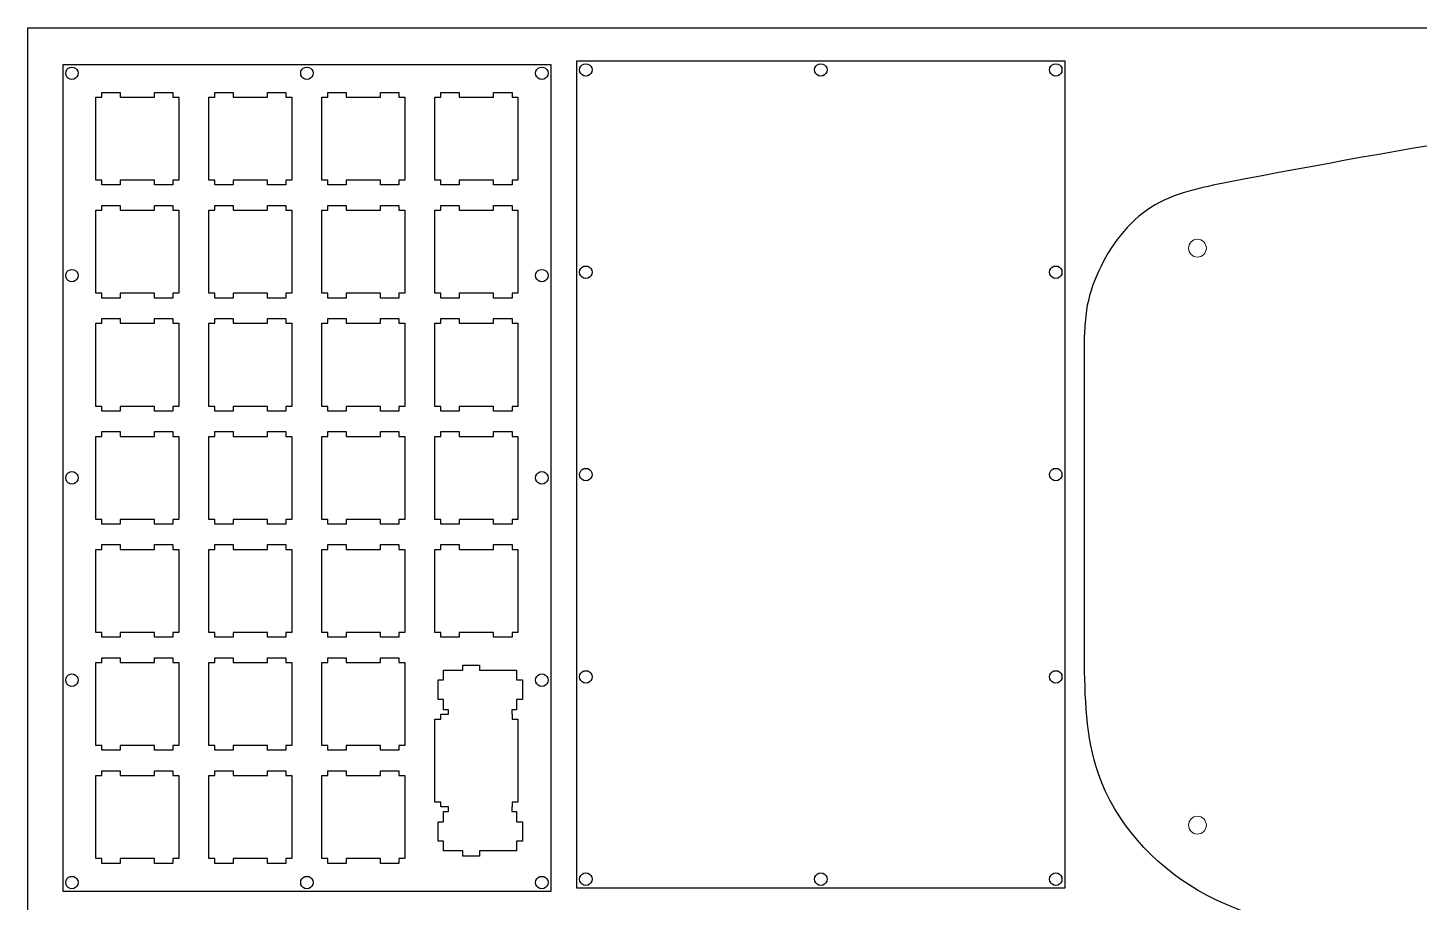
# Model space of a CAD drawing. Header units: inches. Extents: x 976 to 1475, y 93 to 492.
# Drawn here: x 976.4 to 1210.9, y 345.2 to 492.5 of the extents above; entities that cross this region are included whole.
import ezdxf

# ---------------------------------------------------------------- set-up
doc = ezdxf.new("R2010")
doc.units = ezdxf.units.IN
doc.header["$MEASUREMENT"] = 0

msp = doc.modelspace()

# ---------------------------------------------------------------- linework, layer by layer
at = {"color": 0}
for p, q in [((982.33, 346.96), (982.33, 486.31)), ((982.33, 486.31), (1064.53, 486.31)), ((982.98, 485.43), (983.21, 485.66)), ((983.21, 485.66), (983.51, 485.81)), ((983.51, 485.81), (983.83, 485.86)), ((983.83, 485.86), (984.15, 485.81)), ((984.15, 485.81), (984.45, 485.66)), ((984.45, 485.66), (984.68, 485.43)), ((1022.58, 485.43), (1022.81, 485.66)), ((1022.81, 485.66), (1023.11, 485.81)), ((1023.11, 485.81), (1023.43, 485.86)), ((1023.43, 485.86), (1023.75, 485.81)), ((1023.75, 485.81), (1024.05, 485.66)), ((1024.05, 485.66), (1024.28, 485.43)), ((1062.18, 485.43), (1062.41, 485.66)), ((1062.41, 485.66), (1062.71, 485.81)), ((1062.71, 485.81), (1063.03, 485.86)), ((1063.03, 485.86), (1063.35, 485.81)), ((1063.35, 485.81), (1063.65, 485.66)), ((1063.65, 485.66), (1063.88, 485.43)), ((1064.53, 486.31), (1064.53, 346.96)), ((1068.95, 347.53), (1068.95, 486.88)), ((1068.95, 486.88), (1151.15, 486.88)), ((1069.4, 485.38), (1069.46, 485.7)), ((1069.46, 485.7), (1069.6, 485.99)), ((1069.6, 485.99), (1069.84, 486.22)), ((1069.84, 486.22), (1070.13, 486.37)), ((1070.13, 486.37), (1070.46, 486.42)), ((1070.46, 486.42), (1070.78, 486.37)), ((1070.78, 486.37), (1071.07, 486.22)), ((1071.07, 486.22), (1071.3, 485.99)), ((1071.3, 485.99), (1071.45, 485.7)), ((1071.45, 485.7), (1071.5, 485.38)), ((1109, 485.38), (1109.06, 485.7)), ((1109.06, 485.7), (1109.21, 485.99)), ((1109.21, 485.99), (1109.44, 486.22)), ((1109.44, 486.22), (1109.73, 486.37)), ((1109.73, 486.37), (1110.05, 486.42)), ((1110.05, 486.42), (1110.38, 486.37)), ((1110.38, 486.37), (1110.67, 486.22)), ((1110.67, 486.22), (1110.9, 485.99)), ((1110.9, 485.99), (1111.05, 485.7)), ((1111.05, 485.7), (1111.1, 485.38)), ((1148.6, 485.38), (1148.66, 485.7)), ((1148.66, 485.7), (1148.8, 485.99)), ((1148.8, 485.99), (1149.04, 486.22)), ((1149.04, 486.22), (1149.33, 486.37)), ((1149.33, 486.37), (1149.65, 486.42)), ((1149.65, 486.42), (1149.98, 486.37)), ((1149.98, 486.37), (1150.27, 486.22)), ((1150.27, 486.22), (1150.5, 485.99)), ((1150.5, 485.99), (1150.65, 485.7)), ((1150.65, 485.7), (1150.7, 485.38)), ((1151.15, 486.88), (1151.15, 347.53)), ((982.78, 484.81), (982.83, 485.14)), ((982.83, 484.49), (982.78, 484.81)), ((982.83, 485.14), (982.98, 485.43)), ((982.98, 484.19), (982.83, 484.49)), ((983.21, 483.96), (982.98, 484.19)), ((983.51, 483.81), (983.21, 483.96)), ((983.83, 483.76), (983.51, 483.81)), ((984.15, 483.81), (983.83, 483.76)), ((984.45, 483.96), (984.15, 483.81)), ((984.68, 484.19), (984.45, 483.96)), ((984.68, 485.43), (984.83, 485.14)), ((984.83, 484.49), (984.68, 484.19)), ((984.83, 485.14), (984.88, 484.81)), ((984.88, 484.81), (984.83, 484.49)), ((1022.38, 484.81), (1022.43, 485.14)), ((1022.43, 484.49), (1022.38, 484.81)), ((1022.43, 485.14), (1022.58, 485.43)), ((1022.58, 484.19), (1022.43, 484.49)), ((1022.81, 483.96), (1022.58, 484.19)), ((1023.11, 483.81), (1022.81, 483.96)), ((1023.43, 483.76), (1023.11, 483.81)), ((1023.75, 483.81), (1023.43, 483.76)), ((1024.05, 483.96), (1023.75, 483.81)), ((1024.28, 484.19), (1024.05, 483.96)), ((1024.28, 485.43), (1024.43, 485.14)), ((1024.43, 484.49), (1024.28, 484.19)), ((1024.43, 485.14), (1024.48, 484.81)), ((1024.48, 484.81), (1024.43, 484.49)), ((1061.98, 484.81), (1062.03, 485.14)), ((1062.03, 484.49), (1061.98, 484.81)), ((1062.03, 485.14), (1062.18, 485.43)), ((1062.18, 484.19), (1062.03, 484.49)), ((1062.41, 483.96), (1062.18, 484.19)), ((1062.71, 483.81), (1062.41, 483.96)), ((1063.03, 483.76), (1062.71, 483.81)), ((1063.35, 483.81), (1063.03, 483.76)), ((1063.65, 483.96), (1063.35, 483.81)), ((1063.88, 484.19), (1063.65, 483.96)), ((1063.88, 485.43), (1064.03, 485.14)), ((1064.03, 484.49), (1063.88, 484.19)), ((1064.03, 485.14), (1064.08, 484.81)), ((1064.08, 484.81), (1064.03, 484.49)), ((1069.46, 485.05), (1069.4, 485.38)), ((1069.6, 484.76), (1069.46, 485.05)), ((1069.84, 484.53), (1069.6, 484.76)), ((1070.13, 484.38), (1069.84, 484.53)), ((1070.46, 484.33), (1070.13, 484.38)), ((1070.78, 484.38), (1070.46, 484.33)), ((1071.07, 484.53), (1070.78, 484.38)), ((1071.3, 484.76), (1071.07, 484.53)), ((1071.45, 485.05), (1071.3, 484.76)), ((1071.5, 485.38), (1071.45, 485.05)), ((1109.06, 485.05), (1109, 485.38)), ((1109.21, 484.76), (1109.06, 485.05)), ((1109.44, 484.53), (1109.21, 484.76)), ((1109.73, 484.38), (1109.44, 484.53)), ((1110.05, 484.33), (1109.73, 484.38)), ((1110.38, 484.38), (1110.05, 484.33)), ((1110.67, 484.53), (1110.38, 484.38)), ((1110.9, 484.76), (1110.67, 484.53)), ((1111.05, 485.05), (1110.9, 484.76)), ((1111.1, 485.38), (1111.05, 485.05)), ((1148.66, 485.05), (1148.6, 485.38)), ((1148.8, 484.76), (1148.66, 485.05)), ((1149.04, 484.53), (1148.8, 484.76)), ((1149.33, 484.38), (1149.04, 484.53)), ((1149.65, 484.33), (1149.33, 484.38)), ((1149.98, 484.38), (1149.65, 484.33)), ((1150.27, 484.53), (1149.98, 484.38)), ((1150.5, 484.76), (1150.27, 484.53)), ((1150.65, 485.05), (1150.5, 484.76)), ((1150.7, 485.38), (1150.65, 485.05)), ((987.85, 466.79), (987.85, 480.79)), ((987.85, 480.79), (988.85, 480.79)), ((988.85, 480.79), (988.85, 481.59)), ((988.85, 481.59), (991.96, 481.59)), ((991.96, 481.59), (991.96, 480.79)), ((991.96, 480.79), (997.75, 480.79)), ((997.75, 480.79), (997.75, 481.59)), ((997.75, 481.59), (1000.85, 481.59)), ((1000.85, 481.59), (1000.85, 480.79)), ((1000.85, 480.79), (1001.86, 480.79)), ((1001.86, 480.79), (1001.86, 466.79)), ((1006.9, 466.79), (1006.9, 480.79)), ((1006.9, 480.79), (1007.9, 480.79)), ((1007.9, 480.79), (1007.9, 481.59)), ((1007.9, 481.59), (1011.01, 481.59)), ((1011.01, 481.59), (1011.01, 480.79)), ((1011.01, 480.79), (1016.8, 480.79)), ((1016.8, 480.79), (1016.8, 481.59)), ((1016.8, 481.59), (1019.9, 481.59)), ((1019.9, 481.59), (1019.9, 480.79)), ((1019.9, 480.79), (1020.91, 480.79)), ((1020.91, 480.79), (1020.91, 466.79)), ((1025.95, 466.79), (1025.95, 480.79)), ((1025.95, 480.79), (1026.95, 480.79)), ((1026.95, 480.79), (1026.95, 481.59)), ((1026.95, 481.59), (1030.06, 481.59)), ((1030.06, 481.59), (1030.06, 480.79)), ((1030.06, 480.79), (1035.85, 480.79)), ((1035.85, 480.79), (1035.85, 481.59)), ((1035.85, 481.59), (1038.95, 481.59)), ((1038.95, 481.59), (1038.95, 480.79)), ((1038.95, 480.79), (1039.96, 480.79)), ((1039.96, 480.79), (1039.96, 466.79)), ((1045, 466.79), (1045, 480.79)), ((1045, 480.79), (1046, 480.79)), ((1046, 480.79), (1046, 481.59)), ((1046, 481.59), (1049.11, 481.59)), ((1049.11, 481.59), (1049.11, 480.79)), ((1049.11, 480.79), (1054.9, 480.79)), ((1054.9, 480.79), (1054.9, 481.59)), ((1054.9, 481.59), (1058, 481.59)), ((1058, 481.59), (1058, 480.79)), ((1058, 480.79), (1059.01, 480.79)), ((1059.01, 480.79), (1059.01, 466.79)), ((988.85, 466.79), (987.85, 466.79)), ((988.85, 465.99), (988.85, 466.79)), ((997.75, 466.79), (991.96, 466.79)), ((991.96, 466.79), (991.96, 465.99)), ((997.75, 465.99), (997.75, 466.79)), ((1001.86, 466.79), (1000.85, 466.79)), ((1000.85, 466.79), (1000.85, 465.99)), ((1007.9, 466.79), (1006.9, 466.79)), ((1007.9, 465.99), (1007.9, 466.79)), ((1016.8, 466.79), (1011.01, 466.79)), ((1011.01, 466.79), (1011.01, 465.99)), ((1016.8, 465.99), (1016.8, 466.79)), ((1020.91, 466.79), (1019.9, 466.79)), ((1019.9, 466.79), (1019.9, 465.99)), ((1026.95, 466.79), (1025.95, 466.79)), ((1026.95, 465.99), (1026.95, 466.79)), ((1035.85, 466.79), (1030.06, 466.79)), ((1030.06, 466.79), (1030.06, 465.99)), ((1035.85, 465.99), (1035.85, 466.79)), ((1039.96, 466.79), (1038.95, 466.79)), ((1038.95, 466.79), (1038.95, 465.99)), ((1046, 466.79), (1045, 466.79)), ((1046, 465.99), (1046, 466.79)), ((1054.9, 466.79), (1049.11, 466.79)), ((1049.11, 466.79), (1049.11, 465.99)), ((1054.9, 465.99), (1054.9, 466.79)), ((1059.01, 466.79), (1058, 466.79)), ((1058, 466.79), (1058, 465.99)), ((991.96, 465.99), (988.85, 465.99)), ((1000.85, 465.99), (997.75, 465.99)), ((1011.01, 465.99), (1007.9, 465.99)), ((1019.9, 465.99), (1016.8, 465.99)), ((1030.06, 465.99), (1026.95, 465.99)), ((1038.95, 465.99), (1035.85, 465.99)), ((1049.11, 465.99), (1046, 465.99)), ((1058, 465.99), (1054.9, 465.99)), ((988.85, 461.74), (988.85, 462.54)), ((988.85, 462.54), (991.96, 462.54)), ((991.96, 462.54), (991.96, 461.74)), ((997.75, 461.74), (997.75, 462.54)), ((997.75, 462.54), (1000.85, 462.54)), ((1000.85, 462.54), (1000.85, 461.74)), ((1007.9, 461.74), (1007.9, 462.54)), ((1007.9, 462.54), (1011.01, 462.54)), ((1011.01, 462.54), (1011.01, 461.74)), ((1016.8, 461.74), (1016.8, 462.54)), ((1016.8, 462.54), (1019.9, 462.54)), ((1019.9, 462.54), (1019.9, 461.74)), ((1026.95, 461.74), (1026.95, 462.54)), ((1026.95, 462.54), (1030.06, 462.54)), ((1030.06, 462.54), (1030.06, 461.74)), ((1035.85, 461.74), (1035.85, 462.54)), ((1035.85, 462.54), (1038.95, 462.54)), ((1038.95, 462.54), (1038.95, 461.74)), ((1046, 461.74), (1046, 462.54)), ((1046, 462.54), (1049.11, 462.54)), ((1049.11, 462.54), (1049.11, 461.74)), ((1054.9, 461.74), (1054.9, 462.54)), ((1054.9, 462.54), (1058, 462.54)), ((1058, 462.54), (1058, 461.74)), ((987.85, 447.74), (987.85, 461.74)), ((987.85, 461.74), (988.85, 461.74)), ((991.96, 461.74), (997.75, 461.74)), ((1000.85, 461.74), (1001.86, 461.74)), ((1001.86, 461.74), (1001.86, 447.74)), ((1006.9, 447.74), (1006.9, 461.74)), ((1006.9, 461.74), (1007.9, 461.74)), ((1011.01, 461.74), (1016.8, 461.74)), ((1019.9, 461.74), (1020.91, 461.74)), ((1020.91, 461.74), (1020.91, 447.74)), ((1025.95, 447.74), (1025.95, 461.74)), ((1025.95, 461.74), (1026.95, 461.74)), ((1030.06, 461.74), (1035.85, 461.74)), ((1038.95, 461.74), (1039.96, 461.74)), ((1039.96, 461.74), (1039.96, 447.74)), ((1045, 447.74), (1045, 461.74)), ((1045, 461.74), (1046, 461.74)), ((1049.11, 461.74), (1054.9, 461.74)), ((1058, 461.74), (1059.01, 461.74)), ((1059.01, 461.74), (1059.01, 447.74)), ((982.78, 450.72), (982.83, 451.05)), ((982.83, 450.4), (982.78, 450.72)), ((982.83, 451.05), (982.98, 451.34)), ((982.98, 450.11), (982.83, 450.4)), ((982.98, 451.34), (983.21, 451.57)), ((983.21, 451.57), (983.51, 451.72)), ((983.51, 451.72), (983.83, 451.77)), ((983.83, 451.77), (984.15, 451.72)), ((984.15, 451.72), (984.45, 451.57)), ((984.45, 451.57), (984.68, 451.34)), ((984.68, 451.34), (984.83, 451.05)), ((984.83, 450.4), (984.68, 450.11)), ((984.83, 451.05), (984.88, 450.72)), ((984.88, 450.72), (984.83, 450.4)), ((1061.98, 450.72), (1062.03, 451.05)), ((1062.03, 450.4), (1061.98, 450.72)), ((1062.03, 451.05), (1062.18, 451.34)), ((1062.18, 450.11), (1062.03, 450.4)), ((1062.18, 451.34), (1062.41, 451.57)), ((1062.41, 451.57), (1062.71, 451.72)), ((1062.71, 451.72), (1063.03, 451.77)), ((1063.03, 451.77), (1063.35, 451.72)), ((1063.35, 451.72), (1063.65, 451.57)), ((1063.65, 451.57), (1063.88, 451.34)), ((1063.88, 451.34), (1064.03, 451.05)), ((1064.03, 450.4), (1063.88, 450.11)), ((1064.03, 451.05), (1064.08, 450.72)), ((1064.08, 450.72), (1064.03, 450.4)), ((1069.4, 451.29), (1069.46, 451.61)), ((1069.46, 450.96), (1069.4, 451.29)), ((1069.46, 451.61), (1069.6, 451.9)), ((1069.6, 450.67), (1069.46, 450.96)), ((1069.6, 451.9), (1069.84, 452.14)), ((1069.84, 450.44), (1069.6, 450.67)), ((1069.84, 452.14), (1070.13, 452.29)), ((1070.13, 450.29), (1069.84, 450.44)), ((1070.13, 452.29), (1070.46, 452.34)), ((1070.46, 450.24), (1070.13, 450.29)), ((1070.46, 452.34), (1070.78, 452.29)), ((1070.78, 450.29), (1070.46, 450.24)), ((1070.78, 452.29), (1071.07, 452.14)), ((1071.07, 450.44), (1070.78, 450.29)), ((1071.07, 452.14), (1071.3, 451.9)), ((1071.3, 450.67), (1071.07, 450.44)), ((1071.3, 451.9), (1071.45, 451.61)), ((1071.45, 450.96), (1071.3, 450.67)), ((1071.45, 451.61), (1071.5, 451.29)), ((1071.5, 451.29), (1071.45, 450.96)), ((1148.6, 451.29), (1148.66, 451.61)), ((1148.66, 450.96), (1148.6, 451.29)), ((1148.66, 451.61), (1148.8, 451.9)), ((1148.8, 450.67), (1148.66, 450.96)), ((1148.8, 451.9), (1149.04, 452.14)), ((1149.04, 450.44), (1148.8, 450.67)), ((1149.04, 452.14), (1149.33, 452.29)), ((1149.33, 450.29), (1149.04, 450.44)), ((1149.33, 452.29), (1149.65, 452.34)), ((1149.65, 450.24), (1149.33, 450.29)), ((1149.65, 452.34), (1149.98, 452.29)), ((1149.98, 450.29), (1149.65, 450.24)), ((1149.98, 452.29), (1150.27, 452.14)), ((1150.27, 450.44), (1149.98, 450.29)), ((1150.27, 452.14), (1150.5, 451.9)), ((1150.5, 450.67), (1150.27, 450.44)), ((1150.5, 451.9), (1150.65, 451.61)), ((1150.65, 450.96), (1150.5, 450.67)), ((1150.65, 451.61), (1150.7, 451.29)), ((1150.7, 451.29), (1150.65, 450.96)), ((983.21, 449.87), (982.98, 450.11)), ((983.51, 449.73), (983.21, 449.87)), ((983.83, 449.67), (983.51, 449.73)), ((984.15, 449.73), (983.83, 449.67)), ((984.45, 449.87), (984.15, 449.73)), ((984.68, 450.11), (984.45, 449.87)), ((1062.41, 449.87), (1062.18, 450.11)), ((1062.71, 449.73), (1062.41, 449.87)), ((1063.03, 449.67), (1062.71, 449.73)), ((1063.35, 449.73), (1063.03, 449.67)), ((1063.65, 449.87), (1063.35, 449.73)), ((1063.88, 450.11), (1063.65, 449.87)), ((988.85, 447.74), (987.85, 447.74)), ((988.85, 446.94), (988.85, 447.74)), ((991.96, 446.94), (988.85, 446.94)), ((997.75, 447.74), (991.96, 447.74)), ((991.96, 447.74), (991.96, 446.94)), ((997.75, 446.94), (997.75, 447.74)), ((1000.85, 446.94), (997.75, 446.94)), ((1001.86, 447.74), (1000.85, 447.74)), ((1000.85, 447.74), (1000.85, 446.94)), ((1007.9, 447.74), (1006.9, 447.74)), ((1007.9, 446.94), (1007.9, 447.74)), ((1011.01, 446.94), (1007.9, 446.94)), ((1016.8, 447.74), (1011.01, 447.74)), ((1011.01, 447.74), (1011.01, 446.94)), ((1016.8, 446.94), (1016.8, 447.74)), ((1019.9, 446.94), (1016.8, 446.94)), ((1020.91, 447.74), (1019.9, 447.74)), ((1019.9, 447.74), (1019.9, 446.94)), ((1026.95, 447.74), (1025.95, 447.74)), ((1026.95, 446.94), (1026.95, 447.74)), ((1030.06, 446.94), (1026.95, 446.94)), ((1035.85, 447.74), (1030.06, 447.74)), ((1030.06, 447.74), (1030.06, 446.94)), ((1035.85, 446.94), (1035.85, 447.74)), ((1038.95, 446.94), (1035.85, 446.94)), ((1039.96, 447.74), (1038.95, 447.74)), ((1038.95, 447.74), (1038.95, 446.94)), ((1046, 447.74), (1045, 447.74)), ((1046, 446.94), (1046, 447.74)), ((1049.11, 446.94), (1046, 446.94)), ((1054.9, 447.74), (1049.11, 447.74)), ((1049.11, 447.74), (1049.11, 446.94)), ((1054.9, 446.94), (1054.9, 447.74)), ((1058, 446.94), (1054.9, 446.94)), ((1059.01, 447.74), (1058, 447.74)), ((1058, 447.74), (1058, 446.94)), ((988.85, 442.69), (988.85, 443.49)), ((988.85, 443.49), (991.96, 443.49)), ((991.96, 443.49), (991.96, 442.69)), ((997.75, 442.69), (997.75, 443.49)), ((997.75, 443.49), (1000.85, 443.49)), ((1000.85, 443.49), (1000.85, 442.69)), ((1007.9, 442.69), (1007.9, 443.49)), ((1007.9, 443.49), (1011.01, 443.49)), ((1011.01, 443.49), (1011.01, 442.69)), ((1016.8, 442.69), (1016.8, 443.49)), ((1016.8, 443.49), (1019.9, 443.49)), ((1019.9, 443.49), (1019.9, 442.69)), ((1026.95, 442.69), (1026.95, 443.49)), ((1026.95, 443.49), (1030.06, 443.49)), ((1030.06, 443.49), (1030.06, 442.69)), ((1035.85, 442.69), (1035.85, 443.49)), ((1035.85, 443.49), (1038.95, 443.49)), ((1038.95, 443.49), (1038.95, 442.69)), ((1046, 442.69), (1046, 443.49)), ((1046, 443.49), (1049.11, 443.49)), ((1049.11, 443.49), (1049.11, 442.69)), ((1054.9, 442.69), (1054.9, 443.49)), ((1054.9, 443.49), (1058, 443.49)), ((1058, 443.49), (1058, 442.69)), ((987.85, 428.69), (987.85, 442.69)), ((987.85, 442.69), (988.85, 442.69)), ((991.96, 442.69), (997.75, 442.69)), ((1000.85, 442.69), (1001.86, 442.69)), ((1001.86, 442.69), (1001.86, 428.69)), ((1006.9, 428.69), (1006.9, 442.69)), ((1006.9, 442.69), (1007.9, 442.69)), ((1011.01, 442.69), (1016.8, 442.69)), ((1019.9, 442.69), (1020.91, 442.69)), ((1020.91, 442.69), (1020.91, 428.69)), ((1025.95, 428.69), (1025.95, 442.69)), ((1025.95, 442.69), (1026.95, 442.69)), ((1030.06, 442.69), (1035.85, 442.69)), ((1038.95, 442.69), (1039.96, 442.69)), ((1039.96, 442.69), (1039.96, 428.69)), ((1045, 428.69), (1045, 442.69)), ((1045, 442.69), (1046, 442.69)), ((1049.11, 442.69), (1054.9, 442.69)), ((1058, 442.69), (1059.01, 442.69)), ((1059.01, 442.69), (1059.01, 428.69)), ((988.85, 428.69), (987.85, 428.69)), ((988.85, 427.89), (988.85, 428.69)), ((991.96, 427.89), (988.85, 427.89)), ((997.75, 428.69), (991.96, 428.69)), ((991.96, 428.69), (991.96, 427.89)), ((997.75, 427.89), (997.75, 428.69)), ((1000.85, 427.89), (997.75, 427.89)), ((1001.86, 428.69), (1000.85, 428.69)), ((1000.85, 428.69), (1000.85, 427.89)), ((1007.9, 428.69), (1006.9, 428.69)), ((1007.9, 427.89), (1007.9, 428.69)), ((1011.01, 427.89), (1007.9, 427.89)), ((1016.8, 428.69), (1011.01, 428.69)), ((1011.01, 428.69), (1011.01, 427.89)), ((1016.8, 427.89), (1016.8, 428.69)), ((1019.9, 427.89), (1016.8, 427.89)), ((1020.91, 428.69), (1019.9, 428.69)), ((1019.9, 428.69), (1019.9, 427.89)), ((1026.95, 428.69), (1025.95, 428.69)), ((1026.95, 427.89), (1026.95, 428.69)), ((1030.06, 427.89), (1026.95, 427.89)), ((1035.85, 428.69), (1030.06, 428.69)), ((1030.06, 428.69), (1030.06, 427.89)), ((1035.85, 427.89), (1035.85, 428.69)), ((1038.95, 427.89), (1035.85, 427.89)), ((1039.96, 428.69), (1038.95, 428.69)), ((1038.95, 428.69), (1038.95, 427.89)), ((1046, 428.69), (1045, 428.69)), ((1046, 427.89), (1046, 428.69)), ((1049.11, 427.89), (1046, 427.89)), ((1054.9, 428.69), (1049.11, 428.69)), ((1049.11, 428.69), (1049.11, 427.89)), ((1054.9, 427.89), (1054.9, 428.69)), ((1058, 427.89), (1054.9, 427.89)), ((1059.01, 428.69), (1058, 428.69)), ((1058, 428.69), (1058, 427.89)), ((987.85, 409.64), (987.85, 423.64)), ((987.85, 423.64), (988.85, 423.64)), ((988.85, 423.64), (988.85, 424.44)), ((988.85, 424.44), (991.96, 424.44)), ((991.96, 424.44), (991.96, 423.64)), ((991.96, 423.64), (997.75, 423.64)), ((997.75, 423.64), (997.75, 424.44)), ((997.75, 424.44), (1000.85, 424.44)), ((1000.85, 424.44), (1000.85, 423.64)), ((1000.85, 423.64), (1001.86, 423.64)), ((1001.86, 423.64), (1001.86, 409.64)), ((1006.9, 409.64), (1006.9, 423.64)), ((1006.9, 423.64), (1007.9, 423.64)), ((1007.9, 423.64), (1007.9, 424.44)), ((1007.9, 424.44), (1011.01, 424.44)), ((1011.01, 424.44), (1011.01, 423.64)), ((1011.01, 423.64), (1016.8, 423.64)), ((1016.8, 423.64), (1016.8, 424.44)), ((1016.8, 424.44), (1019.9, 424.44)), ((1019.9, 424.44), (1019.9, 423.64)), ((1019.9, 423.64), (1020.91, 423.64)), ((1020.91, 423.64), (1020.91, 409.64)), ((1025.95, 409.64), (1025.95, 423.64)), ((1025.95, 423.64), (1026.95, 423.64)), ((1026.95, 423.64), (1026.95, 424.44)), ((1026.95, 424.44), (1030.06, 424.44)), ((1030.06, 424.44), (1030.06, 423.64)), ((1030.06, 423.64), (1035.85, 423.64)), ((1035.85, 423.64), (1035.85, 424.44)), ((1035.85, 424.44), (1038.95, 424.44)), ((1038.95, 424.44), (1038.95, 423.64)), ((1038.95, 423.64), (1039.96, 423.64)), ((1039.96, 423.64), (1039.96, 409.64)), ((1045, 409.64), (1045, 423.64)), ((1045, 423.64), (1046, 423.64)), ((1046, 423.64), (1046, 424.44)), ((1046, 424.44), (1049.11, 424.44)), ((1049.11, 424.44), (1049.11, 423.64)), ((1049.11, 423.64), (1054.9, 423.64)), ((1054.9, 423.64), (1054.9, 424.44)), ((1054.9, 424.44), (1058, 424.44)), ((1058, 424.44), (1058, 423.64)), ((1058, 423.64), (1059.01, 423.64)), ((1059.01, 423.64), (1059.01, 409.64)), ((982.98, 417.25), (983.21, 417.49)), ((983.21, 417.49), (983.51, 417.64)), ((983.51, 417.64), (983.83, 417.69)), ((983.83, 417.69), (984.15, 417.64)), ((984.15, 417.64), (984.45, 417.49)), ((984.45, 417.49), (984.68, 417.25)), ((1062.18, 417.25), (1062.41, 417.49)), ((1062.41, 417.49), (1062.71, 417.64)), ((1062.71, 417.64), (1063.03, 417.69)), ((1063.03, 417.69), (1063.35, 417.64)), ((1063.35, 417.64), (1063.65, 417.49)), ((1063.65, 417.49), (1063.88, 417.25)), ((1069.4, 417.2), (1069.46, 417.52)), ((1069.46, 417.52), (1069.6, 417.82)), ((1069.6, 417.82), (1069.84, 418.05)), ((1069.84, 418.05), (1070.13, 418.2)), ((1070.13, 418.2), (1070.46, 418.25)), ((1070.46, 418.25), (1070.78, 418.2)), ((1070.78, 418.2), (1071.07, 418.05)), ((1071.07, 418.05), (1071.3, 417.82)), ((1071.3, 417.82), (1071.45, 417.52)), ((1071.45, 417.52), (1071.5, 417.2)), ((1148.6, 417.2), (1148.66, 417.52)), ((1148.66, 417.52), (1148.8, 417.82)), ((1148.8, 417.82), (1149.04, 418.05)), ((1149.04, 418.05), (1149.33, 418.2)), ((1149.33, 418.2), (1149.65, 418.25)), ((1149.65, 418.25), (1149.98, 418.2)), ((1149.98, 418.2), (1150.27, 418.05)), ((1150.27, 418.05), (1150.5, 417.82)), ((1150.5, 417.82), (1150.65, 417.52)), ((1150.65, 417.52), (1150.7, 417.2)), ((982.78, 416.64), (982.83, 416.96)), ((982.83, 416.31), (982.78, 416.64)), ((982.83, 416.96), (982.98, 417.25)), ((982.98, 416.02), (982.83, 416.31)), ((983.21, 415.79), (982.98, 416.02)), ((983.51, 415.64), (983.21, 415.79)), ((983.83, 415.59), (983.51, 415.64)), ((984.15, 415.64), (983.83, 415.59)), ((984.45, 415.79), (984.15, 415.64)), ((984.68, 416.02), (984.45, 415.79)), ((984.68, 417.25), (984.83, 416.96)), ((984.83, 416.31), (984.68, 416.02)), ((984.83, 416.96), (984.88, 416.64)), ((984.88, 416.64), (984.83, 416.31)), ((1061.98, 416.64), (1062.03, 416.96)), ((1062.03, 416.31), (1061.98, 416.64)), ((1062.03, 416.96), (1062.18, 417.25)), ((1062.18, 416.02), (1062.03, 416.31)), ((1062.41, 415.79), (1062.18, 416.02)), ((1062.71, 415.64), (1062.41, 415.79)), ((1063.03, 415.59), (1062.71, 415.64)), ((1063.35, 415.64), (1063.03, 415.59)), ((1063.65, 415.79), (1063.35, 415.64)), ((1063.88, 416.02), (1063.65, 415.79)), ((1063.88, 417.25), (1064.03, 416.96)), ((1064.03, 416.31), (1063.88, 416.02)), ((1064.03, 416.96), (1064.08, 416.64)), ((1064.08, 416.64), (1064.03, 416.31)), ((1069.46, 416.88), (1069.4, 417.2)), ((1069.6, 416.58), (1069.46, 416.88)), ((1069.84, 416.35), (1069.6, 416.58)), ((1070.13, 416.2), (1069.84, 416.35)), ((1070.46, 416.15), (1070.13, 416.2)), ((1070.78, 416.2), (1070.46, 416.15)), ((1071.07, 416.35), (1070.78, 416.2)), ((1071.3, 416.58), (1071.07, 416.35)), ((1071.45, 416.88), (1071.3, 416.58)), ((1071.5, 417.2), (1071.45, 416.88)), ((1148.66, 416.88), (1148.6, 417.2)), ((1148.8, 416.58), (1148.66, 416.88)), ((1149.04, 416.35), (1148.8, 416.58)), ((1149.33, 416.2), (1149.04, 416.35)), ((1149.65, 416.15), (1149.33, 416.2)), ((1149.98, 416.2), (1149.65, 416.15)), ((1150.27, 416.35), (1149.98, 416.2)), ((1150.5, 416.58), (1150.27, 416.35)), ((1150.65, 416.88), (1150.5, 416.58)), ((1150.7, 417.2), (1150.65, 416.88)), ((988.85, 409.64), (987.85, 409.64)), ((988.85, 408.84), (988.85, 409.64)), ((991.96, 408.84), (988.85, 408.84)), ((997.75, 409.64), (991.96, 409.64)), ((991.96, 409.64), (991.96, 408.84)), ((997.75, 408.84), (997.75, 409.64)), ((1000.85, 408.84), (997.75, 408.84)), ((1001.86, 409.64), (1000.85, 409.64)), ((1000.85, 409.64), (1000.85, 408.84)), ((1007.9, 409.64), (1006.9, 409.64)), ((1007.9, 408.84), (1007.9, 409.64)), ((1011.01, 408.84), (1007.9, 408.84)), ((1016.8, 409.64), (1011.01, 409.64)), ((1011.01, 409.64), (1011.01, 408.84)), ((1016.8, 408.84), (1016.8, 409.64)), ((1019.9, 408.84), (1016.8, 408.84)), ((1020.91, 409.64), (1019.9, 409.64)), ((1019.9, 409.64), (1019.9, 408.84)), ((1026.95, 409.64), (1025.95, 409.64)), ((1026.95, 408.84), (1026.95, 409.64)), ((1030.06, 408.84), (1026.95, 408.84)), ((1035.85, 409.64), (1030.06, 409.64)), ((1030.06, 409.64), (1030.06, 408.84)), ((1035.85, 408.84), (1035.85, 409.64)), ((1038.95, 408.84), (1035.85, 408.84)), ((1039.96, 409.64), (1038.95, 409.64)), ((1038.95, 409.64), (1038.95, 408.84)), ((1046, 409.64), (1045, 409.64)), ((1046, 408.84), (1046, 409.64)), ((1049.11, 408.84), (1046, 408.84)), ((1054.9, 409.64), (1049.11, 409.64)), ((1049.11, 409.64), (1049.11, 408.84)), ((1054.9, 408.84), (1054.9, 409.64)), ((1058, 408.84), (1054.9, 408.84)), ((1059.01, 409.64), (1058, 409.64)), ((1058, 409.64), (1058, 408.84)), ((987.85, 390.59), (987.85, 404.59)), ((987.85, 404.59), (988.85, 404.59)), ((988.85, 404.59), (988.85, 405.39)), ((988.85, 405.39), (991.96, 405.39)), ((991.96, 405.39), (991.96, 404.59)), ((991.96, 404.59), (997.75, 404.59)), ((997.75, 404.59), (997.75, 405.39)), ((997.75, 405.39), (1000.85, 405.39)), ((1000.85, 405.39), (1000.85, 404.59)), ((1000.85, 404.59), (1001.86, 404.59)), ((1001.86, 404.59), (1001.86, 390.59)), ((1006.9, 390.59), (1006.9, 404.59)), ((1006.9, 404.59), (1007.9, 404.59)), ((1007.9, 404.59), (1007.9, 405.39)), ((1007.9, 405.39), (1011.01, 405.39)), ((1011.01, 405.39), (1011.01, 404.59)), ((1011.01, 404.59), (1016.8, 404.59)), ((1016.8, 404.59), (1016.8, 405.39)), ((1016.8, 405.39), (1019.9, 405.39)), ((1019.9, 405.39), (1019.9, 404.59)), ((1019.9, 404.59), (1020.91, 404.59)), ((1020.91, 404.59), (1020.91, 390.59)), ((1025.95, 390.59), (1025.95, 404.59)), ((1025.95, 404.59), (1026.95, 404.59)), ((1026.95, 404.59), (1026.95, 405.39)), ((1026.95, 405.39), (1030.06, 405.39)), ((1030.06, 405.39), (1030.06, 404.59)), ((1030.06, 404.59), (1035.85, 404.59)), ((1035.85, 404.59), (1035.85, 405.39)), ((1035.85, 405.39), (1038.95, 405.39)), ((1038.95, 405.39), (1038.95, 404.59)), ((1038.95, 404.59), (1039.96, 404.59)), ((1039.96, 404.59), (1039.96, 390.59)), ((1045, 390.59), (1045, 404.59)), ((1045, 404.59), (1046, 404.59)), ((1046, 404.59), (1046, 405.39)), ((1046, 405.39), (1049.11, 405.39)), ((1049.11, 405.39), (1049.11, 404.59)), ((1049.11, 404.59), (1054.9, 404.59)), ((1054.9, 404.59), (1054.9, 405.39)), ((1054.9, 405.39), (1058, 405.39)), ((1058, 405.39), (1058, 404.59)), ((1058, 404.59), (1059.01, 404.59)), ((1059.01, 404.59), (1059.01, 390.59)), ((988.85, 390.59), (987.85, 390.59)), ((988.85, 389.79), (988.85, 390.59)), ((991.96, 389.79), (988.85, 389.79)), ((997.75, 390.59), (991.96, 390.59)), ((991.96, 390.59), (991.96, 389.79)), ((997.75, 389.79), (997.75, 390.59)), ((1000.85, 389.79), (997.75, 389.79)), ((1001.86, 390.59), (1000.85, 390.59)), ((1000.85, 390.59), (1000.85, 389.79)), ((1007.9, 390.59), (1006.9, 390.59)), ((1007.9, 389.79), (1007.9, 390.59)), ((1011.01, 389.79), (1007.9, 389.79)), ((1016.8, 390.59), (1011.01, 390.59)), ((1011.01, 390.59), (1011.01, 389.79)), ((1016.8, 389.79), (1016.8, 390.59)), ((1019.9, 389.79), (1016.8, 389.79)), ((1020.91, 390.59), (1019.9, 390.59)), ((1019.9, 390.59), (1019.9, 389.79)), ((1026.95, 390.59), (1025.95, 390.59)), ((1026.95, 389.79), (1026.95, 390.59)), ((1030.06, 389.79), (1026.95, 389.79)), ((1035.85, 390.59), (1030.06, 390.59)), ((1030.06, 390.59), (1030.06, 389.79)), ((1035.85, 389.79), (1035.85, 390.59)), ((1038.95, 389.79), (1035.85, 389.79)), ((1039.96, 390.59), (1038.95, 390.59)), ((1038.95, 390.59), (1038.95, 389.79)), ((1046, 390.59), (1045, 390.59)), ((1046, 389.79), (1046, 390.59)), ((1049.11, 389.79), (1046, 389.79)), ((1054.9, 390.59), (1049.11, 390.59)), ((1049.11, 390.59), (1049.11, 389.79)), ((1054.9, 389.79), (1054.9, 390.59)), ((1058, 389.79), (1054.9, 389.79)), ((1059.01, 390.59), (1058, 390.59)), ((1058, 390.59), (1058, 389.79)), ((987.85, 371.54), (987.85, 385.54)), ((987.85, 385.54), (988.85, 385.54)), ((988.85, 385.54), (988.85, 386.34)), ((988.85, 386.34), (991.96, 386.34)), ((991.96, 386.34), (991.96, 385.54)), ((991.96, 385.54), (997.75, 385.54)), ((997.75, 385.54), (997.75, 386.34)), ((997.75, 386.34), (1000.85, 386.34)), ((1000.85, 386.34), (1000.85, 385.54)), ((1000.85, 385.54), (1001.86, 385.54)), ((1001.86, 385.54), (1001.86, 371.54)), ((1006.9, 371.54), (1006.9, 385.54)), ((1006.9, 385.54), (1007.9, 385.54)), ((1007.9, 385.54), (1007.9, 386.34)), ((1007.9, 386.34), (1011.01, 386.34)), ((1011.01, 386.34), (1011.01, 385.54)), ((1011.01, 385.54), (1016.8, 385.54)), ((1016.8, 385.54), (1016.8, 386.34)), ((1016.8, 386.34), (1019.9, 386.34)), ((1019.9, 386.34), (1019.9, 385.54)), ((1019.9, 385.54), (1020.91, 385.54)), ((1020.91, 385.54), (1020.91, 371.54)), ((1025.95, 371.54), (1025.95, 385.54)), ((1025.95, 385.54), (1026.95, 385.54)), ((1026.95, 385.54), (1026.95, 386.34)), ((1026.95, 386.34), (1030.06, 386.34)), ((1030.06, 386.34), (1030.06, 385.54)), ((1030.06, 385.54), (1035.85, 385.54)), ((1035.85, 385.54), (1035.85, 386.34)), ((1035.85, 386.34), (1038.95, 386.34)), ((1038.95, 386.34), (1038.95, 385.54)), ((1038.95, 385.54), (1039.96, 385.54)), ((1039.96, 385.54), (1039.96, 371.54)), ((1049.7, 384.24), (1049.7, 385.11)), ((1049.7, 385.11), (1052.5, 385.11)), ((1052.5, 385.11), (1052.5, 384.24)), ((982.78, 382.55), (982.83, 382.87)), ((982.83, 382.22), (982.78, 382.55)), ((982.83, 382.87), (982.98, 383.17)), ((982.98, 383.17), (983.21, 383.4)), ((983.21, 383.4), (983.51, 383.55)), ((983.51, 383.55), (983.83, 383.6)), ((983.83, 383.6), (984.15, 383.55)), ((984.15, 383.55), (984.45, 383.4)), ((984.45, 383.4), (984.68, 383.17)), ((984.68, 383.17), (984.83, 382.87)), ((984.83, 382.87), (984.88, 382.55)), ((984.88, 382.55), (984.83, 382.22)), ((1045.55, 379.31), (1045.55, 382.61)), ((1045.55, 382.61), (1046.47, 382.61)), ((1046.47, 382.61), (1046.47, 384.24)), ((1046.47, 384.24), (1049.7, 384.24)), ((1052.5, 384.24), (1058.78, 384.24)), ((1058.78, 384.24), (1058.78, 382.61)), ((1058.78, 382.61), (1059.75, 382.61)), ((1059.75, 382.61), (1059.75, 379.31)), ((1061.98, 382.55), (1062.03, 382.87)), ((1062.03, 382.22), (1061.98, 382.55)), ((1062.03, 382.87), (1062.18, 383.17)), ((1062.18, 383.17), (1062.41, 383.4)), ((1062.41, 383.4), (1062.71, 383.55)), ((1062.71, 383.55), (1063.03, 383.6)), ((1063.03, 383.6), (1063.35, 383.55)), ((1063.35, 383.55), (1063.65, 383.4)), ((1063.65, 383.4), (1063.88, 383.17)), ((1063.88, 383.17), (1064.03, 382.87)), ((1064.03, 382.87), (1064.08, 382.55)), ((1064.08, 382.55), (1064.03, 382.22)), ((1069.4, 383.11), (1069.46, 383.44)), ((1069.46, 382.79), (1069.4, 383.11)), ((1069.46, 383.44), (1069.6, 383.73)), ((1069.6, 382.5), (1069.46, 382.79)), ((1069.6, 383.73), (1069.84, 383.96)), ((1069.84, 382.26), (1069.6, 382.5)), ((1069.84, 383.96), (1070.13, 384.11)), ((1070.13, 382.11), (1069.84, 382.26)), ((1070.13, 384.11), (1070.46, 384.16)), ((1070.46, 384.16), (1070.78, 384.11)), ((1070.78, 384.11), (1071.07, 383.96)), ((1071.07, 382.26), (1070.78, 382.11)), ((1071.07, 383.96), (1071.3, 383.73)), ((1071.3, 382.5), (1071.07, 382.26)), ((1071.3, 383.73), (1071.45, 383.44)), ((1071.45, 382.79), (1071.3, 382.5)), ((1071.45, 383.44), (1071.5, 383.11)), ((1071.5, 383.11), (1071.45, 382.79)), ((1148.6, 383.11), (1148.66, 383.44)), ((1148.66, 382.79), (1148.6, 383.11)), ((1148.66, 383.44), (1148.8, 383.73)), ((1148.8, 382.5), (1148.66, 382.79)), ((1148.8, 383.73), (1149.04, 383.96)), ((1149.04, 382.26), (1148.8, 382.5)), ((1149.04, 383.96), (1149.33, 384.11)), ((1149.33, 382.11), (1149.04, 382.26)), ((1149.33, 384.11), (1149.65, 384.16)), ((1149.65, 384.16), (1149.98, 384.11)), ((1149.98, 384.11), (1150.27, 383.96)), ((1150.27, 382.26), (1149.98, 382.11)), ((1150.27, 383.96), (1150.5, 383.73)), ((1150.5, 382.5), (1150.27, 382.26)), ((1150.5, 383.73), (1150.65, 383.44)), ((1150.65, 382.79), (1150.5, 382.5)), ((1150.65, 383.44), (1150.7, 383.11)), ((1150.7, 383.11), (1150.65, 382.79)), ((982.98, 381.93), (982.83, 382.22)), ((983.21, 381.7), (982.98, 381.93)), ((983.51, 381.55), (983.21, 381.7)), ((983.83, 381.5), (983.51, 381.55)), ((984.15, 381.55), (983.83, 381.5)), ((984.45, 381.7), (984.15, 381.55)), ((984.68, 381.93), (984.45, 381.7)), ((984.83, 382.22), (984.68, 381.93)), ((1062.18, 381.93), (1062.03, 382.22)), ((1062.41, 381.7), (1062.18, 381.93)), ((1062.71, 381.55), (1062.41, 381.7)), ((1063.03, 381.5), (1062.71, 381.55)), ((1063.35, 381.55), (1063.03, 381.5)), ((1063.65, 381.7), (1063.35, 381.55)), ((1063.88, 381.93), (1063.65, 381.7)), ((1064.03, 382.22), (1063.88, 381.93)), ((1070.46, 382.06), (1070.13, 382.11)), ((1070.78, 382.11), (1070.46, 382.06)), ((1149.65, 382.06), (1149.33, 382.11)), ((1149.98, 382.11), (1149.65, 382.06)), ((1046.47, 379.31), (1045.55, 379.31)), ((1046.47, 377.59), (1046.47, 379.31)), ((1047.28, 377.59), (1046.47, 377.59)), ((1047.28, 376.81), (1047.28, 377.59)), ((1058.78, 377.59), (1057.97, 377.59)), ((1057.97, 377.59), (1057.97, 376.81)), ((1059.75, 379.31), (1058.78, 379.31)), ((1058.78, 379.31), (1058.78, 377.59)), ((1045, 362.01), (1045, 376.01)), ((1045, 376.01), (1046, 376.01)), ((1046, 376.01), (1046, 376.81)), ((1046, 376.81), (1047.28, 376.81)), ((1057.97, 376.81), (1058, 376.81)), ((1058, 376.81), (1058, 376.01)), ((1058, 376.01), (1059.01, 376.01)), ((1059.01, 376.01), (1059.01, 362.01)), ((988.85, 371.54), (987.85, 371.54)), ((988.85, 370.74), (988.85, 371.54)), ((991.96, 370.74), (988.85, 370.74)), ((997.75, 371.54), (991.96, 371.54)), ((991.96, 371.54), (991.96, 370.74)), ((997.75, 370.74), (997.75, 371.54)), ((1000.85, 370.74), (997.75, 370.74)), ((1001.86, 371.54), (1000.85, 371.54)), ((1000.85, 371.54), (1000.85, 370.74)), ((1007.9, 371.54), (1006.9, 371.54)), ((1007.9, 370.74), (1007.9, 371.54)), ((1011.01, 370.74), (1007.9, 370.74)), ((1016.8, 371.54), (1011.01, 371.54)), ((1011.01, 371.54), (1011.01, 370.74)), ((1016.8, 370.74), (1016.8, 371.54)), ((1019.9, 370.74), (1016.8, 370.74)), ((1020.91, 371.54), (1019.9, 371.54)), ((1019.9, 371.54), (1019.9, 370.74)), ((1026.95, 371.54), (1025.95, 371.54)), ((1026.95, 370.74), (1026.95, 371.54)), ((1030.06, 370.74), (1026.95, 370.74)), ((1035.85, 371.54), (1030.06, 371.54)), ((1030.06, 371.54), (1030.06, 370.74)), ((1035.85, 370.74), (1035.85, 371.54)), ((1038.95, 370.74), (1035.85, 370.74)), ((1039.96, 371.54), (1038.95, 371.54)), ((1038.95, 371.54), (1038.95, 370.74)), ((987.85, 352.49), (987.85, 366.49)), ((987.85, 366.49), (988.85, 366.49)), ((988.85, 366.49), (988.85, 367.29)), ((988.85, 367.29), (991.96, 367.29)), ((991.96, 367.29), (991.96, 366.49)), ((991.96, 366.49), (997.75, 366.49)), ((997.75, 366.49), (997.75, 367.29)), ((997.75, 367.29), (1000.85, 367.29)), ((1000.85, 367.29), (1000.85, 366.49)), ((1000.85, 366.49), (1001.86, 366.49)), ((1001.86, 366.49), (1001.86, 352.49)), ((1006.9, 352.49), (1006.9, 366.49)), ((1006.9, 366.49), (1007.9, 366.49)), ((1007.9, 366.49), (1007.9, 367.29)), ((1007.9, 367.29), (1011.01, 367.29)), ((1011.01, 367.29), (1011.01, 366.49)), ((1011.01, 366.49), (1016.8, 366.49)), ((1016.8, 366.49), (1016.8, 367.29)), ((1016.8, 367.29), (1019.9, 367.29)), ((1019.9, 367.29), (1019.9, 366.49)), ((1019.9, 366.49), (1020.91, 366.49)), ((1020.91, 366.49), (1020.91, 352.49)), ((1025.95, 352.49), (1025.95, 366.49)), ((1025.95, 366.49), (1026.95, 366.49)), ((1026.95, 366.49), (1026.95, 367.29)), ((1026.95, 367.29), (1030.06, 367.29)), ((1030.06, 367.29), (1030.06, 366.49)), ((1030.06, 366.49), (1035.85, 366.49)), ((1035.85, 366.49), (1035.85, 367.29)), ((1035.85, 367.29), (1038.95, 367.29)), ((1038.95, 367.29), (1038.95, 366.49)), ((1038.95, 366.49), (1039.96, 366.49)), ((1039.96, 366.49), (1039.96, 352.49)), ((1046, 362.01), (1045, 362.01)), ((1046, 361.21), (1046, 362.01)), ((1047.28, 361.21), (1046, 361.21)), ((1047.28, 360.44), (1047.28, 361.21)), ((1058, 361.21), (1057.97, 361.21)), ((1057.97, 361.21), (1057.97, 360.44)), ((1059.01, 362.01), (1058, 362.01)), ((1058, 362.01), (1058, 361.21)), ((1046.47, 358.71), (1046.47, 360.44)), ((1046.47, 360.44), (1047.28, 360.44)), ((1057.97, 360.44), (1058.78, 360.44)), ((1058.78, 360.44), (1058.78, 358.71)), ((1045.55, 355.41), (1045.55, 358.71)), ((1045.55, 358.71), (1046.47, 358.71)), ((1058.78, 358.71), (1059.75, 358.71)), ((1059.75, 358.71), (1059.75, 355.41)), ((1046.47, 355.41), (1045.55, 355.41)), ((1046.47, 353.79), (1046.47, 355.41)), ((1059.75, 355.41), (1058.78, 355.41)), ((1058.78, 355.41), (1058.78, 353.79)), ((988.85, 352.49), (987.85, 352.49)), ((988.85, 351.69), (988.85, 352.49)), ((997.75, 352.49), (991.96, 352.49)), ((991.96, 352.49), (991.96, 351.69)), ((997.75, 351.69), (997.75, 352.49)), ((1001.86, 352.49), (1000.85, 352.49)), ((1000.85, 352.49), (1000.85, 351.69)), ((1007.9, 352.49), (1006.9, 352.49)), ((1007.9, 351.69), (1007.9, 352.49)), ((1016.8, 352.49), (1011.01, 352.49)), ((1011.01, 352.49), (1011.01, 351.69)), ((1016.8, 351.69), (1016.8, 352.49)), ((1020.91, 352.49), (1019.9, 352.49)), ((1019.9, 352.49), (1019.9, 351.69)), ((1026.95, 352.49), (1025.95, 352.49)), ((1026.95, 351.69), (1026.95, 352.49)), ((1035.85, 352.49), (1030.06, 352.49)), ((1030.06, 352.49), (1030.06, 351.69)), ((1035.85, 351.69), (1035.85, 352.49)), ((1039.96, 352.49), (1038.95, 352.49)), ((1038.95, 352.49), (1038.95, 351.69)), ((1049.7, 353.79), (1046.47, 353.79)), ((1049.7, 352.91), (1049.7, 353.79)), ((1052.5, 352.91), (1049.7, 352.91)), ((1058.78, 353.79), (1052.5, 353.79)), ((1052.5, 353.79), (1052.5, 352.91)), ((983.21, 349.31), (983.51, 349.46)), ((983.51, 349.46), (983.83, 349.51)), ((983.83, 349.51), (984.15, 349.46)), ((984.15, 349.46), (984.45, 349.31)), ((991.96, 351.69), (988.85, 351.69)), ((1000.85, 351.69), (997.75, 351.69)), ((1011.01, 351.69), (1007.9, 351.69)), ((1019.9, 351.69), (1016.8, 351.69)), ((1022.81, 349.31), (1023.11, 349.46)), ((1023.11, 349.46), (1023.43, 349.51)), ((1023.43, 349.51), (1023.75, 349.46)), ((1023.75, 349.46), (1024.05, 349.31)), ((1030.06, 351.69), (1026.95, 351.69)), ((1038.95, 351.69), (1035.85, 351.69)), ((1062.41, 349.31), (1062.71, 349.46)), ((1062.71, 349.46), (1063.03, 349.51)), ((1063.03, 349.51), (1063.35, 349.46)), ((1063.35, 349.46), (1063.65, 349.31)), ((1069.46, 349.35), (1069.6, 349.64)), ((1069.6, 349.64), (1069.84, 349.88)), ((1069.84, 349.88), (1070.13, 350.02)), ((1070.13, 350.02), (1070.46, 350.08)), ((1070.46, 350.08), (1070.78, 350.02)), ((1070.78, 350.02), (1071.07, 349.88)), ((1071.07, 349.88), (1071.3, 349.64)), ((1071.3, 349.64), (1071.45, 349.35)), ((1109.06, 349.35), (1109.21, 349.64)), ((1109.21, 349.64), (1109.44, 349.88)), ((1109.44, 349.88), (1109.73, 350.02)), ((1109.73, 350.02), (1110.05, 350.08)), ((1110.05, 350.08), (1110.38, 350.02)), ((1110.38, 350.02), (1110.67, 349.88)), ((1110.67, 349.88), (1110.9, 349.64)), ((1110.9, 349.64), (1111.05, 349.35)), ((1148.66, 349.35), (1148.8, 349.64)), ((1148.8, 349.64), (1149.04, 349.88)), ((1149.04, 349.88), (1149.33, 350.02)), ((1149.33, 350.02), (1149.65, 350.08)), ((1149.65, 350.08), (1149.98, 350.02)), ((1149.98, 350.02), (1150.27, 349.88)), ((1150.27, 349.88), (1150.5, 349.64)), ((1150.5, 349.64), (1150.65, 349.35)), ((982.78, 348.46), (982.83, 348.79)), ((982.83, 348.14), (982.78, 348.46)), ((982.83, 348.79), (982.98, 349.08)), ((982.98, 347.84), (982.83, 348.14)), ((982.98, 349.08), (983.21, 349.31)), ((983.21, 347.61), (982.98, 347.84)), ((983.51, 347.46), (983.21, 347.61)), ((983.83, 347.41), (983.51, 347.46)), ((984.15, 347.46), (983.83, 347.41)), ((984.45, 347.61), (984.15, 347.46)), ((984.45, 349.31), (984.68, 349.08)), ((984.68, 347.84), (984.45, 347.61)), ((984.68, 349.08), (984.83, 348.79)), ((984.83, 348.14), (984.68, 347.84)), ((984.83, 348.79), (984.88, 348.46)), ((984.88, 348.46), (984.83, 348.14)), ((1022.38, 348.46), (1022.43, 348.79)), ((1022.43, 348.14), (1022.38, 348.46)), ((1022.43, 348.79), (1022.58, 349.08)), ((1022.58, 347.84), (1022.43, 348.14)), ((1022.58, 349.08), (1022.81, 349.31)), ((1022.81, 347.61), (1022.58, 347.84)), ((1023.11, 347.46), (1022.81, 347.61)), ((1023.43, 347.41), (1023.11, 347.46)), ((1023.75, 347.46), (1023.43, 347.41)), ((1024.05, 347.61), (1023.75, 347.46)), ((1024.05, 349.31), (1024.28, 349.08)), ((1024.28, 347.84), (1024.05, 347.61)), ((1024.28, 349.08), (1024.43, 348.79)), ((1024.43, 348.14), (1024.28, 347.84)), ((1024.43, 348.79), (1024.48, 348.46)), ((1024.48, 348.46), (1024.43, 348.14)), ((1061.98, 348.46), (1062.03, 348.79)), ((1062.03, 348.14), (1061.98, 348.46)), ((1062.03, 348.79), (1062.18, 349.08)), ((1062.18, 347.84), (1062.03, 348.14)), ((1062.18, 349.08), (1062.41, 349.31)), ((1062.41, 347.61), (1062.18, 347.84)), ((1062.71, 347.46), (1062.41, 347.61)), ((1063.03, 347.41), (1062.71, 347.46)), ((1063.35, 347.46), (1063.03, 347.41)), ((1063.65, 347.61), (1063.35, 347.46)), ((1063.65, 349.31), (1063.88, 349.08)), ((1063.88, 347.84), (1063.65, 347.61)), ((1063.88, 349.08), (1064.03, 348.79)), ((1064.03, 348.14), (1063.88, 347.84)), ((1064.03, 348.79), (1064.08, 348.46)), ((1064.08, 348.46), (1064.03, 348.14)), ((1151.15, 347.53), (1068.95, 347.53)), ((1069.4, 349.03), (1069.46, 349.35)), ((1069.46, 348.7), (1069.4, 349.03)), ((1069.6, 348.41), (1069.46, 348.7)), ((1069.84, 348.18), (1069.6, 348.41)), ((1070.13, 348.03), (1069.84, 348.18)), ((1070.46, 347.98), (1070.13, 348.03)), ((1070.78, 348.03), (1070.46, 347.98)), ((1071.07, 348.18), (1070.78, 348.03)), ((1071.3, 348.41), (1071.07, 348.18)), ((1071.45, 348.7), (1071.3, 348.41)), ((1071.45, 349.35), (1071.5, 349.03)), ((1071.5, 349.03), (1071.45, 348.7)), ((1109, 349.03), (1109.06, 349.35)), ((1109.06, 348.7), (1109, 349.03)), ((1109.21, 348.41), (1109.06, 348.7)), ((1109.44, 348.18), (1109.21, 348.41)), ((1109.73, 348.03), (1109.44, 348.18)), ((1110.05, 347.98), (1109.73, 348.03)), ((1110.38, 348.03), (1110.05, 347.98)), ((1110.67, 348.18), (1110.38, 348.03)), ((1110.9, 348.41), (1110.67, 348.18)), ((1111.05, 348.7), (1110.9, 348.41)), ((1111.05, 349.35), (1111.1, 349.03)), ((1111.1, 349.03), (1111.05, 348.7)), ((1148.6, 349.03), (1148.66, 349.35)), ((1148.66, 348.7), (1148.6, 349.03)), ((1148.8, 348.41), (1148.66, 348.7)), ((1149.04, 348.18), (1148.8, 348.41)), ((1149.33, 348.03), (1149.04, 348.18)), ((1149.65, 347.98), (1149.33, 348.03)), ((1149.98, 348.03), (1149.65, 347.98)), ((1150.27, 348.18), (1149.98, 348.03)), ((1150.5, 348.41), (1150.27, 348.18)), ((1150.65, 348.7), (1150.5, 348.41)), ((1150.65, 349.35), (1150.7, 349.03)), ((1150.7, 349.03), (1150.65, 348.7)), ((1064.53, 346.96), (982.33, 346.96))]:
    msp.add_line(p, q, dxfattribs=at)
msp.add_line((1154.48, 386.52), (1154.48, 440.77))
msp.add_lwpolyline([(976.39, 492.47), (1474.94, 492.47), (1474.94, 92.95), (976.39, 92.95)], close=True)
at = {"color": 1, "linetype": 'Continuous', "lineweight": 0, "true_color": 0xff0000}
for centre in [(1173.53, 455.35), (1173.53, 358.13)]:
    msp.add_circle(centre, 1.5, dxfattribs=at)
for points, knots in [([(1267.61, 481.62), (1238.33, 476.98), (1204.58, 471.62), (1164.79, 463.69), (1157.33, 453.75), (1154.73, 445.81), (1154.55, 442.15), (1154.48, 440.77)], [0, 0, 0, 0, 90.12619, 103.887682, 117.82918, 124.677511, 128.800233, 128.800233, 128.800233, 128.800233]), ([(1226.9, 308.62), (1219.29, 319.52), (1205.76, 338.89), (1173.19, 343.4), (1154.78, 364.25), (1154.57, 379.76), (1154.48, 386.52)], [0, 0, 0, 0, 37.923321, 67.420376, 93.13679, 113.024327, 113.024327, 113.024327, 113.024327])]:
    msp.add_open_spline(points, degree=3, knots=knots)

doc.saveas('drawing.dxf')
